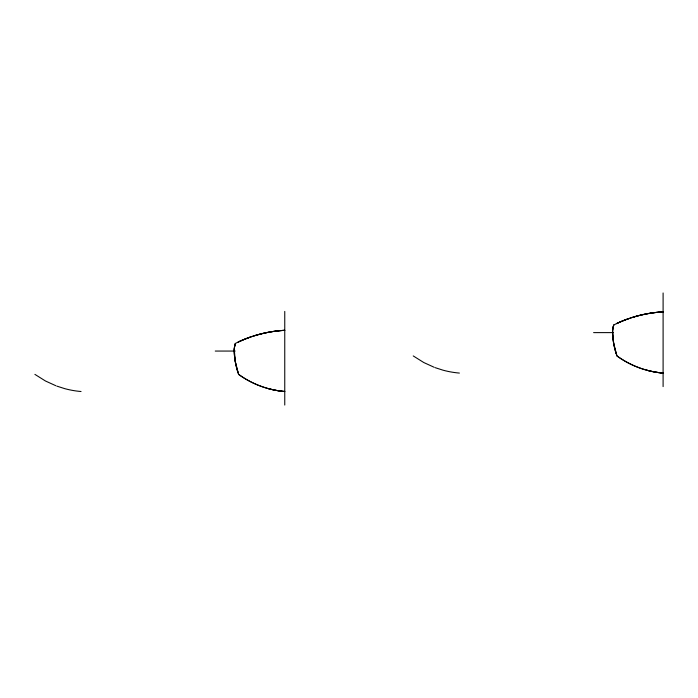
<?xml version="1.0" encoding="UTF-8"?>
<svg xmlns="http://www.w3.org/2000/svg" width="698" height="698" viewBox="0 0 698 698"><rect width="100%" height="100%" fill="white"/><g stroke="black" fill="none" stroke-linecap="round" stroke-linejoin="round"><path stroke-width="1.05" d="M250.329 337.099A123.546 120.789 0 0 0 238.114 342.081A125.117 125.117 0 0 1 284.758 330.32C267.639 331.253 250.713 335.712 235.392 343.425A27.65 26.838 0 0 0 234.258 349.122L235.287 361.573L238.603 374.372C252.057 384.136 268.189 390.13 284.758 391.517A91.517 91.517 0 0 1 238.603 374.372A80.628 80.628 0 0 1 234.162 351.059A26.149 26.149 0 0 1 235.392 343.425A25.835 25.494 -90 0 0 234.162 351.059A79.659 78.604 90 0 0 237.774 371.86M628.671 318.646A123.546 120.789 0 0 0 616.456 323.636A125.117 125.117 0 0 1 663.1 311.875C645.982 312.809 629.055 317.267 613.743 324.98A27.65 26.838 0 0 0 612.6 330.678L613.629 343.128L616.945 355.928C630.399 365.691 646.531 371.685 663.1 373.072A91.517 91.517 0 0 1 616.945 355.928A80.628 80.628 0 0 1 612.512 332.614A26.149 26.149 0 0 1 613.743 324.98A25.835 25.494 -90 0 0 612.512 332.614A79.659 78.604 90 0 0 616.116 353.415M593.605 332.614L613.533 332.614M215.254 351.059L235.191 351.059M435.142 367.654L443.056 370.193A82.94 74.302 0 0 0 459.397 373.072M56.8 386.107L64.713 388.638A82.94 74.302 0 0 0 81.055 391.517M434.165 367.27L423.791 362.541L413.242 355.928M55.823 385.715L45.449 380.986L34.9 374.372M663.1 292.968L663.1 386.605M284.758 311.413L284.758 405.049M632.85 317.276A123.302 121.304 0 0 1 663.1 311.875M663.1 373.072A82.94 74.302 0 0 1 646.758 370.193M254.508 335.721A123.302 121.304 0 0 1 284.758 330.32M284.758 391.517A82.94 74.302 0 0 1 268.416 388.638"/></g></svg>
